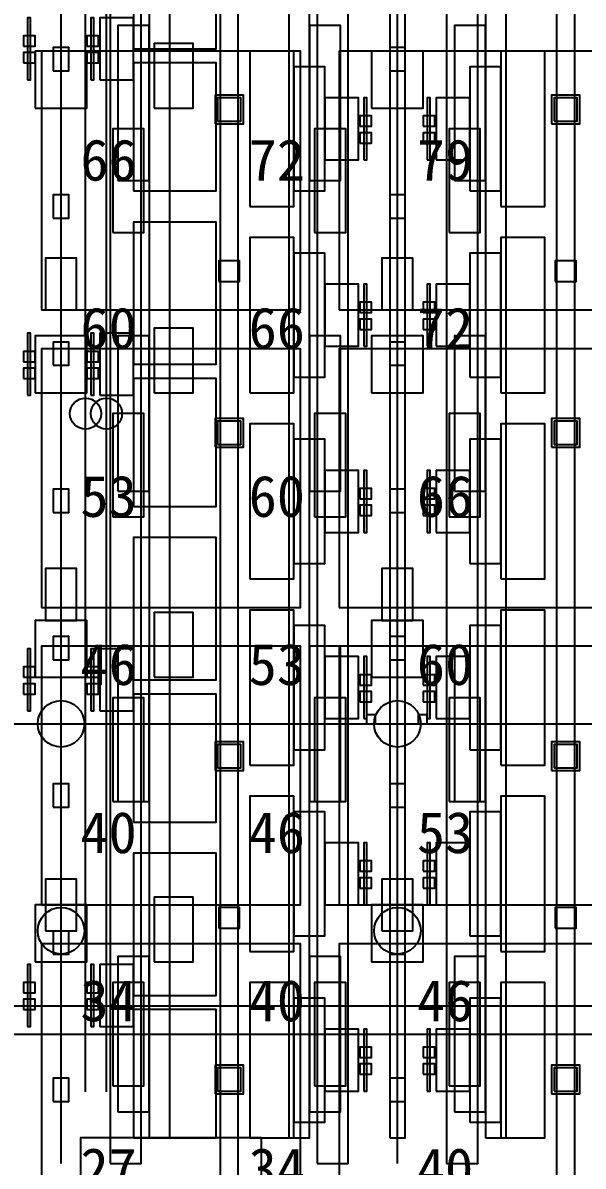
# Model space of a CAD drawing. Header units: metres. Extents: x -1640 to 1560, y -268 to 2338.
# Drawn here: x -165.22 to -143.57, y 889.9 to 934.1 of the extents above; entities that cross this region are included whole.
import ezdxf

# ---------------------------------------------------------------- set-up
doc = ezdxf.new("R2010")
doc.units = ezdxf.units.M
for name, color, linetype in [('1F_CHL', 4, 'Continuous'), ('1F_EHS_GAS_DETECTOR', 6, 'Continuous'), ('1F_PUMP', 2, 'Continuous'), ('1F_SCR', 3, 'Continuous'), ('1F_STRUCT_COLUMN', 8, 'Continuous'), ('2F_CSF_LATERAL_RACK_CONCEPT', 9, 'Continuous'), ('2F_EHS_GAS_DETECTOR', 6, 'Continuous'), ('2F_RFG', 5, 'Continuous'), ('2F_STRUCT_COLUMN', 8, 'Continuous'), ('2F_VMB', 6, 'Continuous'), ('3F_CLEANROOM_OVERHEAD_PIPE_DUCT_CONCEPT', 9, 'Continuous'), ('3F_EHS_EGRESS_DIST_M', 2, 'Continuous'), ('3F_ETCH', 2, 'Continuous'), ('3F_FOUP', 5, 'Continuous'), ('3F_OHT', 9, 'Continuous'), ('3F_OHTV', 1, 'Continuous'), ('3F_PHOTO', 1, 'Continuous'), ('3F_STRUCT_COLUMN', 8, 'Continuous'), ('3F_TBAR', 6, 'Continuous'), ('4F_FFU', 1, 'Continuous'), ('4F_STRUCT_PLENUM_TRUSS_CONCEPT', 9, 'Continuous'), ('5F_CHL', 4, 'Continuous'), ('5F_EHS_GAS_DETECTOR', 6, 'Continuous'), ('5F_PUMP', 2, 'Continuous'), ('5F_SCR', 3, 'Continuous'), ('5F_STRUCT_COLUMN', 8, 'Continuous'), ('6F_CSF_LATERAL_RACK_CONCEPT', 9, 'Continuous'), ('6F_EHS_GAS_DETECTOR', 6, 'Continuous'), ('6F_RFG', 5, 'Continuous'), ('6F_STRUCT_COLUMN', 8, 'Continuous'), ('6F_VMB', 6, 'Continuous'), ('7F_CLEANROOM_OVERHEAD_PIPE_DUCT_CONCEPT', 9, 'Continuous'), ('7F_EHS_EGRESS_DIST_M', 2, 'Continuous'), ('7F_ETCH', 2, 'Continuous'), ('7F_FOUP', 5, 'Continuous'), ('7F_OHT', 9, 'Continuous'), ('7F_OHTV', 1, 'Continuous'), ('7F_PHOTO', 1, 'Continuous'), ('7F_STRUCT_COLUMN', 8, 'Continuous'), ('7F_TBAR', 6, 'Continuous'), ('8F_FFU', 1, 'Continuous'), ('8F_STRUCT_PLENUM_TRUSS_CONCEPT', 9, 'Continuous'), ('EHS_GAS_SUPPLY', 3, 'Continuous'), ('EHS_PROCESS_EXHAUST', 1, 'Continuous'), ('EHS_TREATED_EXHAUST', 30, 'Continuous'), ('RF_RSC', 4, 'Continuous'), ('UTIL_GAS.SPEC_CONCEPT', 3, 'Continuous'), ('UTIL_PCW.R_CONCEPT', 1, 'Continuous'), ('UTIL_PCW.R_RISER', 1, 'Continuous'), ('UTIL_PCW.S_CONCEPT', 6, 'Continuous'), ('UTIL_PCW.S_RISER', 6, 'Continuous'), ('UTIL_UPW.R_CONCEPT', 2, 'Continuous'), ('UTIL_UPW.S_CONCEPT', 1, 'Continuous')]:
    doc.layers.add(name, color=color, linetype=linetype)

msp = doc.modelspace()

# ---------------------------------------------------------------- linework, layer by layer
at = {"layer": '1F_CHL'}
for points in [[(-160.15, 930.8), (-158.65, 930.8), (-158.65, 933.3), (-160.15, 933.3)], [(-160.15, 919.8), (-158.65, 919.8), (-158.65, 922.3), (-160.15, 922.3)], [(-160.15, 908.8), (-158.65, 908.8), (-158.65, 911.3), (-160.15, 911.3)], [(-160.15, 897.8), (-158.65, 897.8), (-158.65, 900.3), (-160.15, 900.3)]]:
    msp.add_lwpolyline(points, close=True, dxfattribs=at)
at = {"layer": '1F_EHS_GAS_DETECTOR'}
for centre in [(-163.75, 899), (-150.75, 899)]:
    msp.add_circle(centre, 0.9, dxfattribs=at)
at = {"layer": '1F_PUMP'}
for points in [[(-161.75, 926), (-160.55, 926), (-160.55, 930), (-161.75, 930)], [(-153.95, 926), (-152.75, 926), (-152.75, 930), (-153.95, 930)], [(-148.75, 926), (-147.55, 926), (-147.55, 930), (-148.75, 930)], [(-161.75, 915), (-160.55, 915), (-160.55, 919), (-161.75, 919)], [(-153.95, 915), (-152.75, 915), (-152.75, 919), (-153.95, 919)], [(-148.75, 915), (-147.55, 915), (-147.55, 919), (-148.75, 919)], [(-161.75, 904), (-160.55, 904), (-160.55, 908), (-161.75, 908)], [(-153.95, 904), (-152.75, 904), (-152.75, 908), (-153.95, 908)], [(-148.75, 904), (-147.55, 904), (-147.55, 908), (-148.75, 908)], [(-161.75, 893), (-160.55, 893), (-160.55, 897), (-161.75, 897)], [(-153.95, 893), (-152.75, 893), (-152.75, 897), (-153.95, 897)], [(-148.75, 893), (-147.55, 893), (-147.55, 897), (-148.75, 897)]]:
    msp.add_lwpolyline(points, close=True, dxfattribs=at)
at = {"layer": '1F_SCR'}
for points in [[(-164.75, 930.8), (-162.75, 930.8), (-162.75, 933), (-164.75, 933)], [(-151.75, 930.8), (-149.75, 930.8), (-149.75, 933), (-151.75, 933)], [(-164.75, 919.8), (-162.75, 919.8), (-162.75, 922), (-164.75, 922)], [(-151.75, 919.8), (-149.75, 919.8), (-149.75, 922), (-151.75, 922)], [(-164.75, 908.8), (-162.75, 908.8), (-162.75, 911), (-164.75, 911)], [(-151.75, 908.8), (-149.75, 908.8), (-149.75, 911), (-151.75, 911)], [(-164.75, 897.8), (-162.75, 897.8), (-162.75, 900), (-164.75, 900)], [(-151.75, 897.8), (-149.75, 897.8), (-149.75, 900), (-151.75, 900)]]:
    msp.add_lwpolyline(points, close=True, dxfattribs=at)
at = {"layer": '1F_STRUCT_COLUMN'}
for points in [[(-157.8, 930.2), (-156.7, 930.2), (-156.7, 931.3), (-157.8, 931.3)], [(-144.8, 930.2), (-143.7, 930.2), (-143.7, 931.3), (-144.8, 931.3)], [(-157.8, 917.7), (-156.7, 917.7), (-156.7, 918.8), (-157.8, 918.8)], [(-144.8, 917.7), (-143.7, 917.7), (-143.7, 918.8), (-144.8, 918.8)], [(-157.8, 905.2), (-156.7, 905.2), (-156.7, 906.3), (-157.8, 906.3)], [(-144.8, 905.2), (-143.7, 905.2), (-143.7, 906.3), (-144.8, 906.3)], [(-157.8, 892.7), (-156.7, 892.7), (-156.7, 893.8), (-157.8, 893.8)], [(-144.8, 892.7), (-143.7, 892.7), (-143.7, 893.8), (-144.8, 893.8)]]:
    msp.add_lwpolyline(points, close=True, dxfattribs=at)
at = {"layer": '2F_CSF_LATERAL_RACK_CONCEPT'}
for points in [[(-160.35, 891), (-159.55, 891), (-159.55, 1041), (-160.35, 1041)], [(-154.95, 891), (-154.15, 891), (-154.15, 1041), (-154.95, 1041)], [(-147.35, 891), (-146.55, 891), (-146.55, 1041), (-147.35, 1041)]]:
    msp.add_lwpolyline(points, close=True, dxfattribs=at)
at = {"layer": '2F_EHS_GAS_DETECTOR'}
for centre in [(-163.75, 907), (-150.75, 907)]:
    msp.add_circle(centre, 0.9, dxfattribs=at)
at = {"layer": '2F_RFG'}
for points in [[(-161.55, 928), (-160.35, 928), (-160.35, 934), (-161.55, 934)], [(-154.15, 928), (-152.95, 928), (-152.95, 934), (-154.15, 934)], [(-148.55, 928), (-147.35, 928), (-147.35, 934), (-148.55, 934)], [(-161.55, 916), (-160.35, 916), (-160.35, 922), (-161.55, 922)], [(-154.15, 916), (-152.95, 916), (-152.95, 922), (-154.15, 922)], [(-148.55, 916), (-147.35, 916), (-147.35, 922), (-148.55, 922)], [(-161.55, 904), (-160.35, 904), (-160.35, 910), (-161.55, 910)], [(-154.15, 904), (-152.95, 904), (-152.95, 910), (-154.15, 910)], [(-148.55, 904), (-147.35, 904), (-147.35, 910), (-148.55, 910)], [(-161.55, 892), (-160.35, 892), (-160.35, 898), (-161.55, 898)], [(-154.15, 892), (-152.95, 892), (-152.95, 898), (-154.15, 898)], [(-148.55, 892), (-147.35, 892), (-147.35, 898), (-148.55, 898)]]:
    msp.add_lwpolyline(points, close=True, dxfattribs=at)
at = {"layer": '2F_STRUCT_COLUMN'}
for points in [[(-157.7, 930.3), (-156.8, 930.3), (-156.8, 931.2), (-157.7, 931.2)], [(-144.7, 930.3), (-143.8, 930.3), (-143.8, 931.2), (-144.7, 931.2)], [(-157.7, 917.8), (-156.8, 917.8), (-156.8, 918.7), (-157.7, 918.7)], [(-144.7, 917.8), (-143.8, 917.8), (-143.8, 918.7), (-144.7, 918.7)], [(-157.7, 905.3), (-156.8, 905.3), (-156.8, 906.2), (-157.7, 906.2)], [(-144.7, 905.3), (-143.8, 905.3), (-143.8, 906.2), (-144.7, 906.2)], [(-157.7, 892.8), (-156.8, 892.8), (-156.8, 893.7), (-157.7, 893.7)], [(-144.7, 892.8), (-143.8, 892.8), (-143.8, 893.7), (-144.7, 893.7)]]:
    msp.add_lwpolyline(points, close=True, dxfattribs=at)
at = {"layer": '2F_VMB'}
for points in [[(-164.35, 923), (-163.15, 923), (-163.15, 925), (-164.35, 925)], [(-151.35, 923), (-150.15, 923), (-150.15, 925), (-151.35, 925)], [(-164.35, 911), (-163.15, 911), (-163.15, 913), (-164.35, 913)], [(-151.35, 911), (-150.15, 911), (-150.15, 913), (-151.35, 913)], [(-164.35, 899), (-163.15, 899), (-163.15, 901), (-164.35, 901)], [(-151.35, 899), (-150.15, 899), (-150.15, 901), (-151.35, 901)]]:
    msp.add_lwpolyline(points, close=True, dxfattribs=at)
at = {"layer": '3F_CLEANROOM_OVERHEAD_PIPE_DUCT_CONCEPT'}
for points in [[(-161.85, 890), (-160.65, 890), (-160.65, 1042), (-161.85, 1042)], [(-153.85, 890), (-152.65, 890), (-152.65, 1042), (-153.85, 1042)], [(-148.85, 890), (-147.65, 890), (-147.65, 1042), (-148.85, 1042)]]:
    msp.add_lwpolyline(points, close=True, dxfattribs=at)
at = {"layer": '3F_ETCH'}
for points in [[(-156.45, 927), (-154.75, 927), (-154.75, 933), (-156.45, 933)], [(-146.75, 927), (-145.05, 927), (-145.05, 933), (-146.75, 933)], [(-154.75, 927.6), (-153.55, 927.6), (-153.55, 932.4), (-154.75, 932.4)], [(-147.95, 927.6), (-146.75, 927.6), (-146.75, 932.4), (-147.95, 932.4)], [(-153.55, 928.8), (-152.25, 928.8), (-152.25, 931.2), (-153.55, 931.2)], [(-149.25, 928.8), (-147.95, 928.8), (-147.95, 931.2), (-149.25, 931.2)], [(-156.45, 919.8), (-154.75, 919.8), (-154.75, 925.8), (-156.45, 925.8)], [(-146.75, 919.8), (-145.05, 919.8), (-145.05, 925.8), (-146.75, 925.8)], [(-154.75, 920.4), (-153.55, 920.4), (-153.55, 925.2), (-154.75, 925.2)], [(-147.95, 920.4), (-146.75, 920.4), (-146.75, 925.2), (-147.95, 925.2)], [(-153.55, 921.6), (-152.25, 921.6), (-152.25, 924), (-153.55, 924)], [(-149.25, 921.6), (-147.95, 921.6), (-147.95, 924), (-149.25, 924)], [(-156.45, 912.6), (-154.75, 912.6), (-154.75, 918.6), (-156.45, 918.6)], [(-146.75, 912.6), (-145.05, 912.6), (-145.05, 918.6), (-146.75, 918.6)], [(-154.75, 913.2), (-153.55, 913.2), (-153.55, 918), (-154.75, 918)], [(-147.95, 913.2), (-146.75, 913.2), (-146.75, 918), (-147.95, 918)], [(-153.55, 914.4), (-152.25, 914.4), (-152.25, 916.8), (-153.55, 916.8)], [(-149.25, 914.4), (-147.95, 914.4), (-147.95, 916.8), (-149.25, 916.8)], [(-156.45, 905.4), (-154.75, 905.4), (-154.75, 911.4), (-156.45, 911.4)], [(-146.75, 905.4), (-145.05, 905.4), (-145.05, 911.4), (-146.75, 911.4)], [(-154.75, 906), (-153.55, 906), (-153.55, 910.8), (-154.75, 910.8)], [(-147.95, 906), (-146.75, 906), (-146.75, 910.8), (-147.95, 910.8)], [(-153.55, 907.2), (-152.25, 907.2), (-152.25, 909.6), (-153.55, 909.6)], [(-149.25, 907.2), (-147.95, 907.2), (-147.95, 909.6), (-149.25, 909.6)], [(-156.45, 898.2), (-154.75, 898.2), (-154.75, 904.2), (-156.45, 904.2)], [(-146.75, 898.2), (-145.05, 898.2), (-145.05, 904.2), (-146.75, 904.2)], [(-154.75, 898.8), (-153.55, 898.8), (-153.55, 903.6), (-154.75, 903.6)], [(-147.95, 898.8), (-146.75, 898.8), (-146.75, 903.6), (-147.95, 903.6)], [(-153.55, 900), (-152.25, 900), (-152.25, 902.4), (-153.55, 902.4)], [(-149.25, 900), (-147.95, 900), (-147.95, 902.4), (-149.25, 902.4)], [(-156.45, 891), (-154.75, 891), (-154.75, 897), (-156.45, 897)], [(-146.75, 891), (-145.05, 891), (-145.05, 897), (-146.75, 897)], [(-154.75, 891.6), (-153.55, 891.6), (-153.55, 896.4), (-154.75, 896.4)], [(-147.95, 891.6), (-146.75, 891.6), (-146.75, 896.4), (-147.95, 896.4)], [(-153.55, 892.8), (-152.25, 892.8), (-152.25, 895.2), (-153.55, 895.2)], [(-149.25, 892.8), (-147.95, 892.8), (-147.95, 895.2), (-149.25, 895.2)]]:
    msp.add_lwpolyline(points, close=True, dxfattribs=at)
at = {"layer": '3F_FOUP'}
for points in [[(-165.2, 933.2), (-164.75, 933.2), (-164.75, 933.6), (-165.2, 933.6)], [(-162.75, 933.2), (-162.3, 933.2), (-162.3, 933.6), (-162.75, 933.6)], [(-165.2, 932.55), (-164.75, 932.55), (-164.75, 932.95), (-165.2, 932.95)], [(-162.75, 932.55), (-162.3, 932.55), (-162.3, 932.95), (-162.75, 932.95)], [(-152.2, 930.1), (-151.75, 930.1), (-151.75, 930.5), (-152.2, 930.5)], [(-149.75, 930.1), (-149.3, 930.1), (-149.3, 930.5), (-149.75, 930.5)], [(-152.2, 929.45), (-151.75, 929.45), (-151.75, 929.85), (-152.2, 929.85)], [(-149.75, 929.45), (-149.3, 929.45), (-149.3, 929.85), (-149.75, 929.85)], [(-152.2, 922.9), (-151.75, 922.9), (-151.75, 923.3), (-152.2, 923.3)], [(-149.75, 922.9), (-149.3, 922.9), (-149.3, 923.3), (-149.75, 923.3)], [(-152.2, 922.25), (-151.75, 922.25), (-151.75, 922.65), (-152.2, 922.65)], [(-149.75, 922.25), (-149.3, 922.25), (-149.3, 922.65), (-149.75, 922.65)], [(-165.2, 921), (-164.75, 921), (-164.75, 921.4), (-165.2, 921.4)], [(-162.75, 921), (-162.3, 921), (-162.3, 921.4), (-162.75, 921.4)], [(-165.2, 920.35), (-164.75, 920.35), (-164.75, 920.75), (-165.2, 920.75)], [(-162.75, 920.35), (-162.3, 920.35), (-162.3, 920.75), (-162.75, 920.75)], [(-152.2, 915.7), (-151.75, 915.7), (-151.75, 916.1), (-152.2, 916.1)], [(-149.75, 915.7), (-149.3, 915.7), (-149.3, 916.1), (-149.75, 916.1)], [(-152.2, 915.05), (-151.75, 915.05), (-151.75, 915.45), (-152.2, 915.45)], [(-149.75, 915.05), (-149.3, 915.05), (-149.3, 915.45), (-149.75, 915.45)], [(-165.2, 908.8), (-164.75, 908.8), (-164.75, 909.2), (-165.2, 909.2)], [(-162.75, 908.8), (-162.3, 908.8), (-162.3, 909.2), (-162.75, 909.2)], [(-152.2, 908.5), (-151.75, 908.5), (-151.75, 908.9), (-152.2, 908.9)], [(-149.75, 908.5), (-149.3, 908.5), (-149.3, 908.9), (-149.75, 908.9)], [(-165.2, 908.15), (-164.75, 908.15), (-164.75, 908.55), (-165.2, 908.55)], [(-162.75, 908.15), (-162.3, 908.15), (-162.3, 908.55), (-162.75, 908.55)], [(-152.2, 907.85), (-151.75, 907.85), (-151.75, 908.25), (-152.2, 908.25)], [(-149.75, 907.85), (-149.3, 907.85), (-149.3, 908.25), (-149.75, 908.25)], [(-152.2, 901.3), (-151.75, 901.3), (-151.75, 901.7), (-152.2, 901.7)], [(-149.75, 901.3), (-149.3, 901.3), (-149.3, 901.7), (-149.75, 901.7)], [(-152.2, 900.65), (-151.75, 900.65), (-151.75, 901.05), (-152.2, 901.05)], [(-149.75, 900.65), (-149.3, 900.65), (-149.3, 901.05), (-149.75, 901.05)], [(-165.2, 896.6), (-164.75, 896.6), (-164.75, 897), (-165.2, 897)], [(-162.75, 896.6), (-162.3, 896.6), (-162.3, 897), (-162.75, 897)], [(-165.2, 895.95), (-164.75, 895.95), (-164.75, 896.35), (-165.2, 896.35)], [(-162.75, 895.95), (-162.3, 895.95), (-162.3, 896.35), (-162.75, 896.35)], [(-152.2, 894.1), (-151.75, 894.1), (-151.75, 894.5), (-152.2, 894.5)], [(-149.75, 894.1), (-149.3, 894.1), (-149.3, 894.5), (-149.75, 894.5)], [(-152.2, 893.45), (-151.75, 893.45), (-151.75, 893.85), (-152.2, 893.85)], [(-149.75, 893.45), (-149.3, 893.45), (-149.3, 893.85), (-149.75, 893.85)]]:
    msp.add_lwpolyline(points, close=True, dxfattribs=at)
at = {"layer": '3F_OHT'}
for p, q in [((-163.75, 890), (-163.75, 962)), ((-150.75, 890), (-150.75, 962))]:
    msp.add_line(p, q, dxfattribs=at)
at = {"layer": '3F_OHTV'}
for points in [[(-164.05, 932.25), (-163.45, 932.25), (-163.45, 933.15), (-164.05, 933.15)], [(-151.05, 932.25), (-150.45, 932.25), (-150.45, 933.15), (-151.05, 933.15)], [(-164.05, 926.55), (-163.45, 926.55), (-163.45, 927.45), (-164.05, 927.45)], [(-151.05, 926.55), (-150.45, 926.55), (-150.45, 927.45), (-151.05, 927.45)], [(-164.05, 920.86), (-163.45, 920.86), (-163.45, 921.76), (-164.05, 921.76)], [(-151.05, 920.86), (-150.45, 920.86), (-150.45, 921.76), (-151.05, 921.76)], [(-164.05, 915.17), (-163.45, 915.17), (-163.45, 916.07), (-164.05, 916.07)], [(-151.05, 915.17), (-150.45, 915.17), (-150.45, 916.07), (-151.05, 916.07)], [(-164.05, 909.48), (-163.45, 909.48), (-163.45, 910.38), (-164.05, 910.38)], [(-151.05, 909.48), (-150.45, 909.48), (-150.45, 910.38), (-151.05, 910.38)], [(-164.05, 903.78), (-163.45, 903.78), (-163.45, 904.68), (-164.05, 904.68)], [(-151.05, 903.78), (-150.45, 903.78), (-150.45, 904.68), (-151.05, 904.68)], [(-164.05, 898.09), (-163.45, 898.09), (-163.45, 898.99), (-164.05, 898.99)], [(-151.05, 898.09), (-150.45, 898.09), (-150.45, 898.99), (-151.05, 898.99)], [(-164.05, 892.4), (-163.45, 892.4), (-163.45, 893.3), (-164.05, 893.3)], [(-151.05, 892.4), (-150.45, 892.4), (-150.45, 893.3), (-151.05, 893.3)]]:
    msp.add_lwpolyline(points, close=True, dxfattribs=at)
at = {"layer": '3F_PHOTO'}
for points in [[(-160.95, 933.1), (-157.75, 933.1), (-157.75, 938.6), (-160.95, 938.6)], [(-162.25, 931.9), (-160.95, 931.9), (-160.95, 934.3), (-162.25, 934.3)], [(-160.95, 927.6), (-157.75, 927.6), (-157.75, 932.55), (-160.95, 932.55)], [(-160.95, 920.9), (-157.75, 920.9), (-157.75, 926.4), (-160.95, 926.4)], [(-162.25, 919.7), (-160.95, 919.7), (-160.95, 922.1), (-162.25, 922.1)], [(-160.95, 915.4), (-157.75, 915.4), (-157.75, 920.35), (-160.95, 920.35)], [(-160.95, 908.7), (-157.75, 908.7), (-157.75, 914.2), (-160.95, 914.2)], [(-162.25, 907.5), (-160.95, 907.5), (-160.95, 909.9), (-162.25, 909.9)], [(-160.95, 903.2), (-157.75, 903.2), (-157.75, 908.15), (-160.95, 908.15)], [(-160.95, 896.5), (-157.75, 896.5), (-157.75, 902), (-160.95, 902)], [(-162.25, 895.3), (-160.95, 895.3), (-160.95, 897.7), (-162.25, 897.7)], [(-160.95, 891), (-157.75, 891), (-157.75, 895.95), (-160.95, 895.95)]]:
    msp.add_lwpolyline(points, close=True, dxfattribs=at)
at = {"layer": '3F_STRUCT_COLUMN'}
for points in [[(-157.65, 924.1), (-156.85, 924.1), (-156.85, 924.9), (-157.65, 924.9)], [(-144.65, 924.1), (-143.85, 924.1), (-143.85, 924.9), (-144.65, 924.9)], [(-157.65, 899.1), (-156.85, 899.1), (-156.85, 899.9), (-157.65, 899.9)], [(-144.65, 899.1), (-143.85, 899.1), (-143.85, 899.9), (-144.65, 899.9)]]:
    msp.add_lwpolyline(points, close=True, dxfattribs=at)
at = {"layer": '3F_TBAR'}
for points in [[(-165.05, 931.9), (-164.93, 931.9), (-164.93, 934.3), (-165.05, 934.3)], [(-162.6, 931.9), (-162.48, 931.9), (-162.48, 934.3), (-162.6, 934.3)], [(-152.05, 928.8), (-151.93, 928.8), (-151.93, 931.2), (-152.05, 931.2)], [(-149.6, 928.8), (-149.48, 928.8), (-149.48, 931.2), (-149.6, 931.2)], [(-152.05, 921.6), (-151.93, 921.6), (-151.93, 924), (-152.05, 924)], [(-149.6, 921.6), (-149.48, 921.6), (-149.48, 924), (-149.6, 924)], [(-165.05, 919.7), (-164.93, 919.7), (-164.93, 922.1), (-165.05, 922.1)], [(-162.6, 919.7), (-162.48, 919.7), (-162.48, 922.1), (-162.6, 922.1)], [(-152.05, 914.4), (-151.93, 914.4), (-151.93, 916.8), (-152.05, 916.8)], [(-149.6, 914.4), (-149.48, 914.4), (-149.48, 916.8), (-149.6, 916.8)], [(-165.05, 907.5), (-164.93, 907.5), (-164.93, 909.9), (-165.05, 909.9)], [(-162.6, 907.5), (-162.48, 907.5), (-162.48, 909.9), (-162.6, 909.9)], [(-152.05, 907.2), (-151.93, 907.2), (-151.93, 909.6), (-152.05, 909.6)], [(-149.6, 907.2), (-149.48, 907.2), (-149.48, 909.6), (-149.6, 909.6)], [(-152.05, 900), (-151.93, 900), (-151.93, 902.4), (-152.05, 902.4)], [(-149.6, 900), (-149.48, 900), (-149.48, 902.4), (-149.6, 902.4)], [(-165.05, 895.3), (-164.93, 895.3), (-164.93, 897.7), (-165.05, 897.7)], [(-162.6, 895.3), (-162.48, 895.3), (-162.48, 897.7), (-162.6, 897.7)], [(-152.05, 892.8), (-151.93, 892.8), (-151.93, 895.2), (-152.05, 895.2)], [(-149.6, 892.8), (-149.48, 892.8), (-149.48, 895.2), (-149.6, 895.2)]]:
    msp.add_lwpolyline(points, close=True, dxfattribs=at)
at = {"layer": '4F_FFU'}
for points in [[(-164.5, 923), (-154.5, 923), (-154.5, 933), (-164.5, 933)], [(-153, 923), (-143, 923), (-143, 933), (-153, 933)], [(-164.5, 911.5), (-154.5, 911.5), (-154.5, 921.5), (-164.5, 921.5)], [(-153, 911.5), (-143, 911.5), (-143, 921.5), (-153, 921.5)], [(-164.5, 900), (-154.5, 900), (-154.5, 910), (-164.5, 910)], [(-153, 900), (-143, 900), (-143, 910), (-153, 910)], [(-164.5, 888.5), (-154.5, 888.5), (-154.5, 898.5), (-164.5, 898.5)], [(-153, 888.5), (-143, 888.5), (-143, 898.5), (-153, 898.5)]]:
    msp.add_lwpolyline(points, close=True, dxfattribs=at)
at = {"layer": '4F_STRUCT_PLENUM_TRUSS_CONCEPT'}
for points in [[(-157.6, 887), (-156.9, 887), (-156.9, 1045), (-157.6, 1045)], [(-144.6, 887), (-143.9, 887), (-143.9, 1045), (-144.6, 1045)]]:
    msp.add_lwpolyline(points, close=True, dxfattribs=at)
at = {"layer": '5F_CHL'}
for points in [[(-160.15, 930.8), (-158.65, 930.8), (-158.65, 933.3), (-160.15, 933.3)], [(-160.15, 919.8), (-158.65, 919.8), (-158.65, 922.3), (-160.15, 922.3)], [(-160.15, 908.8), (-158.65, 908.8), (-158.65, 911.3), (-160.15, 911.3)], [(-160.15, 897.8), (-158.65, 897.8), (-158.65, 900.3), (-160.15, 900.3)]]:
    msp.add_lwpolyline(points, close=True, dxfattribs=at)
at = {"layer": '5F_EHS_GAS_DETECTOR'}
for centre in [(-163.75, 899), (-150.75, 899)]:
    msp.add_circle(centre, 0.9, dxfattribs=at)
at = {"layer": '5F_PUMP'}
for points in [[(-161.75, 926), (-160.55, 926), (-160.55, 930), (-161.75, 930)], [(-153.95, 926), (-152.75, 926), (-152.75, 930), (-153.95, 930)], [(-148.75, 926), (-147.55, 926), (-147.55, 930), (-148.75, 930)], [(-161.75, 915), (-160.55, 915), (-160.55, 919), (-161.75, 919)], [(-153.95, 915), (-152.75, 915), (-152.75, 919), (-153.95, 919)], [(-148.75, 915), (-147.55, 915), (-147.55, 919), (-148.75, 919)], [(-161.75, 904), (-160.55, 904), (-160.55, 908), (-161.75, 908)], [(-153.95, 904), (-152.75, 904), (-152.75, 908), (-153.95, 908)], [(-148.75, 904), (-147.55, 904), (-147.55, 908), (-148.75, 908)], [(-161.75, 893), (-160.55, 893), (-160.55, 897), (-161.75, 897)], [(-153.95, 893), (-152.75, 893), (-152.75, 897), (-153.95, 897)], [(-148.75, 893), (-147.55, 893), (-147.55, 897), (-148.75, 897)]]:
    msp.add_lwpolyline(points, close=True, dxfattribs=at)
at = {"layer": '5F_SCR'}
for points in [[(-164.75, 930.8), (-162.75, 930.8), (-162.75, 933), (-164.75, 933)], [(-151.75, 930.8), (-149.75, 930.8), (-149.75, 933), (-151.75, 933)], [(-164.75, 919.8), (-162.75, 919.8), (-162.75, 922), (-164.75, 922)], [(-151.75, 919.8), (-149.75, 919.8), (-149.75, 922), (-151.75, 922)], [(-164.75, 908.8), (-162.75, 908.8), (-162.75, 911), (-164.75, 911)], [(-151.75, 908.8), (-149.75, 908.8), (-149.75, 911), (-151.75, 911)], [(-164.75, 897.8), (-162.75, 897.8), (-162.75, 900), (-164.75, 900)], [(-151.75, 897.8), (-149.75, 897.8), (-149.75, 900), (-151.75, 900)]]:
    msp.add_lwpolyline(points, close=True, dxfattribs=at)
at = {"layer": '5F_STRUCT_COLUMN'}
for points in [[(-157.8, 930.2), (-156.7, 930.2), (-156.7, 931.3), (-157.8, 931.3)], [(-144.8, 930.2), (-143.7, 930.2), (-143.7, 931.3), (-144.8, 931.3)], [(-157.8, 917.7), (-156.7, 917.7), (-156.7, 918.8), (-157.8, 918.8)], [(-144.8, 917.7), (-143.7, 917.7), (-143.7, 918.8), (-144.8, 918.8)], [(-157.8, 905.2), (-156.7, 905.2), (-156.7, 906.3), (-157.8, 906.3)], [(-144.8, 905.2), (-143.7, 905.2), (-143.7, 906.3), (-144.8, 906.3)], [(-157.8, 892.7), (-156.7, 892.7), (-156.7, 893.8), (-157.8, 893.8)], [(-144.8, 892.7), (-143.7, 892.7), (-143.7, 893.8), (-144.8, 893.8)]]:
    msp.add_lwpolyline(points, close=True, dxfattribs=at)
at = {"layer": '6F_CSF_LATERAL_RACK_CONCEPT'}
for points in [[(-160.35, 891), (-159.55, 891), (-159.55, 1041), (-160.35, 1041)], [(-154.95, 891), (-154.15, 891), (-154.15, 1041), (-154.95, 1041)], [(-147.35, 891), (-146.55, 891), (-146.55, 1041), (-147.35, 1041)]]:
    msp.add_lwpolyline(points, close=True, dxfattribs=at)
at = {"layer": '6F_EHS_GAS_DETECTOR'}
for centre in [(-163.75, 907), (-150.75, 907)]:
    msp.add_circle(centre, 0.9, dxfattribs=at)
at = {"layer": '6F_RFG'}
for points in [[(-161.55, 928), (-160.35, 928), (-160.35, 934), (-161.55, 934)], [(-154.15, 928), (-152.95, 928), (-152.95, 934), (-154.15, 934)], [(-148.55, 928), (-147.35, 928), (-147.35, 934), (-148.55, 934)], [(-161.55, 916), (-160.35, 916), (-160.35, 922), (-161.55, 922)], [(-154.15, 916), (-152.95, 916), (-152.95, 922), (-154.15, 922)], [(-148.55, 916), (-147.35, 916), (-147.35, 922), (-148.55, 922)], [(-161.55, 904), (-160.35, 904), (-160.35, 910), (-161.55, 910)], [(-154.15, 904), (-152.95, 904), (-152.95, 910), (-154.15, 910)], [(-148.55, 904), (-147.35, 904), (-147.35, 910), (-148.55, 910)], [(-161.55, 892), (-160.35, 892), (-160.35, 898), (-161.55, 898)], [(-154.15, 892), (-152.95, 892), (-152.95, 898), (-154.15, 898)], [(-148.55, 892), (-147.35, 892), (-147.35, 898), (-148.55, 898)]]:
    msp.add_lwpolyline(points, close=True, dxfattribs=at)
at = {"layer": '6F_STRUCT_COLUMN'}
for points in [[(-157.7, 930.3), (-156.8, 930.3), (-156.8, 931.2), (-157.7, 931.2)], [(-144.7, 930.3), (-143.8, 930.3), (-143.8, 931.2), (-144.7, 931.2)], [(-157.7, 917.8), (-156.8, 917.8), (-156.8, 918.7), (-157.7, 918.7)], [(-144.7, 917.8), (-143.8, 917.8), (-143.8, 918.7), (-144.7, 918.7)], [(-157.7, 905.3), (-156.8, 905.3), (-156.8, 906.2), (-157.7, 906.2)], [(-144.7, 905.3), (-143.8, 905.3), (-143.8, 906.2), (-144.7, 906.2)], [(-157.7, 892.8), (-156.8, 892.8), (-156.8, 893.7), (-157.7, 893.7)], [(-144.7, 892.8), (-143.8, 892.8), (-143.8, 893.7), (-144.7, 893.7)]]:
    msp.add_lwpolyline(points, close=True, dxfattribs=at)
at = {"layer": '6F_VMB'}
for points in [[(-164.35, 923), (-163.15, 923), (-163.15, 925), (-164.35, 925)], [(-151.35, 923), (-150.15, 923), (-150.15, 925), (-151.35, 925)], [(-164.35, 911), (-163.15, 911), (-163.15, 913), (-164.35, 913)], [(-151.35, 911), (-150.15, 911), (-150.15, 913), (-151.35, 913)], [(-164.35, 899), (-163.15, 899), (-163.15, 901), (-164.35, 901)], [(-151.35, 899), (-150.15, 899), (-150.15, 901), (-151.35, 901)]]:
    msp.add_lwpolyline(points, close=True, dxfattribs=at)
at = {"layer": '7F_CLEANROOM_OVERHEAD_PIPE_DUCT_CONCEPT'}
for points in [[(-161.85, 890), (-160.65, 890), (-160.65, 1042), (-161.85, 1042)], [(-153.85, 890), (-152.65, 890), (-152.65, 1042), (-153.85, 1042)], [(-148.85, 890), (-147.65, 890), (-147.65, 1042), (-148.85, 1042)]]:
    msp.add_lwpolyline(points, close=True, dxfattribs=at)
at = {"layer": '7F_ETCH'}
for points in [[(-156.45, 927), (-154.75, 927), (-154.75, 933), (-156.45, 933)], [(-146.75, 927), (-145.05, 927), (-145.05, 933), (-146.75, 933)], [(-154.75, 927.6), (-153.55, 927.6), (-153.55, 932.4), (-154.75, 932.4)], [(-147.95, 927.6), (-146.75, 927.6), (-146.75, 932.4), (-147.95, 932.4)], [(-153.55, 928.8), (-152.25, 928.8), (-152.25, 931.2), (-153.55, 931.2)], [(-149.25, 928.8), (-147.95, 928.8), (-147.95, 931.2), (-149.25, 931.2)], [(-156.45, 919.8), (-154.75, 919.8), (-154.75, 925.8), (-156.45, 925.8)], [(-146.75, 919.8), (-145.05, 919.8), (-145.05, 925.8), (-146.75, 925.8)], [(-154.75, 920.4), (-153.55, 920.4), (-153.55, 925.2), (-154.75, 925.2)], [(-147.95, 920.4), (-146.75, 920.4), (-146.75, 925.2), (-147.95, 925.2)], [(-153.55, 921.6), (-152.25, 921.6), (-152.25, 924), (-153.55, 924)], [(-149.25, 921.6), (-147.95, 921.6), (-147.95, 924), (-149.25, 924)], [(-156.45, 912.6), (-154.75, 912.6), (-154.75, 918.6), (-156.45, 918.6)], [(-146.75, 912.6), (-145.05, 912.6), (-145.05, 918.6), (-146.75, 918.6)], [(-154.75, 913.2), (-153.55, 913.2), (-153.55, 918), (-154.75, 918)], [(-147.95, 913.2), (-146.75, 913.2), (-146.75, 918), (-147.95, 918)], [(-153.55, 914.4), (-152.25, 914.4), (-152.25, 916.8), (-153.55, 916.8)], [(-149.25, 914.4), (-147.95, 914.4), (-147.95, 916.8), (-149.25, 916.8)], [(-156.45, 905.4), (-154.75, 905.4), (-154.75, 911.4), (-156.45, 911.4)], [(-146.75, 905.4), (-145.05, 905.4), (-145.05, 911.4), (-146.75, 911.4)], [(-154.75, 906), (-153.55, 906), (-153.55, 910.8), (-154.75, 910.8)], [(-147.95, 906), (-146.75, 906), (-146.75, 910.8), (-147.95, 910.8)], [(-153.55, 907.2), (-152.25, 907.2), (-152.25, 909.6), (-153.55, 909.6)], [(-149.25, 907.2), (-147.95, 907.2), (-147.95, 909.6), (-149.25, 909.6)], [(-156.45, 898.2), (-154.75, 898.2), (-154.75, 904.2), (-156.45, 904.2)], [(-146.75, 898.2), (-145.05, 898.2), (-145.05, 904.2), (-146.75, 904.2)], [(-154.75, 898.8), (-153.55, 898.8), (-153.55, 903.6), (-154.75, 903.6)], [(-147.95, 898.8), (-146.75, 898.8), (-146.75, 903.6), (-147.95, 903.6)], [(-153.55, 900), (-152.25, 900), (-152.25, 902.4), (-153.55, 902.4)], [(-149.25, 900), (-147.95, 900), (-147.95, 902.4), (-149.25, 902.4)], [(-156.45, 891), (-154.75, 891), (-154.75, 897), (-156.45, 897)], [(-146.75, 891), (-145.05, 891), (-145.05, 897), (-146.75, 897)], [(-154.75, 891.6), (-153.55, 891.6), (-153.55, 896.4), (-154.75, 896.4)], [(-147.95, 891.6), (-146.75, 891.6), (-146.75, 896.4), (-147.95, 896.4)], [(-153.55, 892.8), (-152.25, 892.8), (-152.25, 895.2), (-153.55, 895.2)], [(-149.25, 892.8), (-147.95, 892.8), (-147.95, 895.2), (-149.25, 895.2)]]:
    msp.add_lwpolyline(points, close=True, dxfattribs=at)
at = {"layer": '7F_FOUP'}
for points in [[(-165.2, 933.2), (-164.75, 933.2), (-164.75, 933.6), (-165.2, 933.6)], [(-162.75, 933.2), (-162.3, 933.2), (-162.3, 933.6), (-162.75, 933.6)], [(-165.2, 932.55), (-164.75, 932.55), (-164.75, 932.95), (-165.2, 932.95)], [(-162.75, 932.55), (-162.3, 932.55), (-162.3, 932.95), (-162.75, 932.95)], [(-152.2, 930.1), (-151.75, 930.1), (-151.75, 930.5), (-152.2, 930.5)], [(-149.75, 930.1), (-149.3, 930.1), (-149.3, 930.5), (-149.75, 930.5)], [(-152.2, 929.45), (-151.75, 929.45), (-151.75, 929.85), (-152.2, 929.85)], [(-149.75, 929.45), (-149.3, 929.45), (-149.3, 929.85), (-149.75, 929.85)], [(-152.2, 922.9), (-151.75, 922.9), (-151.75, 923.3), (-152.2, 923.3)], [(-149.75, 922.9), (-149.3, 922.9), (-149.3, 923.3), (-149.75, 923.3)], [(-152.2, 922.25), (-151.75, 922.25), (-151.75, 922.65), (-152.2, 922.65)], [(-149.75, 922.25), (-149.3, 922.25), (-149.3, 922.65), (-149.75, 922.65)], [(-165.2, 921), (-164.75, 921), (-164.75, 921.4), (-165.2, 921.4)], [(-162.75, 921), (-162.3, 921), (-162.3, 921.4), (-162.75, 921.4)], [(-165.2, 920.35), (-164.75, 920.35), (-164.75, 920.75), (-165.2, 920.75)], [(-162.75, 920.35), (-162.3, 920.35), (-162.3, 920.75), (-162.75, 920.75)], [(-152.2, 915.7), (-151.75, 915.7), (-151.75, 916.1), (-152.2, 916.1)], [(-149.75, 915.7), (-149.3, 915.7), (-149.3, 916.1), (-149.75, 916.1)], [(-152.2, 915.05), (-151.75, 915.05), (-151.75, 915.45), (-152.2, 915.45)], [(-149.75, 915.05), (-149.3, 915.05), (-149.3, 915.45), (-149.75, 915.45)], [(-165.2, 908.8), (-164.75, 908.8), (-164.75, 909.2), (-165.2, 909.2)], [(-162.75, 908.8), (-162.3, 908.8), (-162.3, 909.2), (-162.75, 909.2)], [(-152.2, 908.5), (-151.75, 908.5), (-151.75, 908.9), (-152.2, 908.9)], [(-149.75, 908.5), (-149.3, 908.5), (-149.3, 908.9), (-149.75, 908.9)], [(-165.2, 908.15), (-164.75, 908.15), (-164.75, 908.55), (-165.2, 908.55)], [(-162.75, 908.15), (-162.3, 908.15), (-162.3, 908.55), (-162.75, 908.55)], [(-152.2, 907.85), (-151.75, 907.85), (-151.75, 908.25), (-152.2, 908.25)], [(-149.75, 907.85), (-149.3, 907.85), (-149.3, 908.25), (-149.75, 908.25)], [(-152.2, 901.3), (-151.75, 901.3), (-151.75, 901.7), (-152.2, 901.7)], [(-149.75, 901.3), (-149.3, 901.3), (-149.3, 901.7), (-149.75, 901.7)], [(-152.2, 900.65), (-151.75, 900.65), (-151.75, 901.05), (-152.2, 901.05)], [(-149.75, 900.65), (-149.3, 900.65), (-149.3, 901.05), (-149.75, 901.05)], [(-165.2, 896.6), (-164.75, 896.6), (-164.75, 897), (-165.2, 897)], [(-162.75, 896.6), (-162.3, 896.6), (-162.3, 897), (-162.75, 897)], [(-165.2, 895.95), (-164.75, 895.95), (-164.75, 896.35), (-165.2, 896.35)], [(-162.75, 895.95), (-162.3, 895.95), (-162.3, 896.35), (-162.75, 896.35)], [(-152.2, 894.1), (-151.75, 894.1), (-151.75, 894.5), (-152.2, 894.5)], [(-149.75, 894.1), (-149.3, 894.1), (-149.3, 894.5), (-149.75, 894.5)], [(-152.2, 893.45), (-151.75, 893.45), (-151.75, 893.85), (-152.2, 893.85)], [(-149.75, 893.45), (-149.3, 893.45), (-149.3, 893.85), (-149.75, 893.85)]]:
    msp.add_lwpolyline(points, close=True, dxfattribs=at)
at = {"layer": '7F_OHT'}
for p, q in [((-163.75, 890), (-163.75, 962)), ((-150.75, 890), (-150.75, 962))]:
    msp.add_line(p, q, dxfattribs=at)
at = {"layer": '7F_OHTV'}
for points in [[(-164.05, 932.25), (-163.45, 932.25), (-163.45, 933.15), (-164.05, 933.15)], [(-151.05, 932.25), (-150.45, 932.25), (-150.45, 933.15), (-151.05, 933.15)], [(-164.05, 926.55), (-163.45, 926.55), (-163.45, 927.45), (-164.05, 927.45)], [(-151.05, 926.55), (-150.45, 926.55), (-150.45, 927.45), (-151.05, 927.45)], [(-164.05, 920.86), (-163.45, 920.86), (-163.45, 921.76), (-164.05, 921.76)], [(-151.05, 920.86), (-150.45, 920.86), (-150.45, 921.76), (-151.05, 921.76)], [(-164.05, 915.17), (-163.45, 915.17), (-163.45, 916.07), (-164.05, 916.07)], [(-151.05, 915.17), (-150.45, 915.17), (-150.45, 916.07), (-151.05, 916.07)], [(-164.05, 909.48), (-163.45, 909.48), (-163.45, 910.38), (-164.05, 910.38)], [(-151.05, 909.48), (-150.45, 909.48), (-150.45, 910.38), (-151.05, 910.38)], [(-164.05, 903.78), (-163.45, 903.78), (-163.45, 904.68), (-164.05, 904.68)], [(-151.05, 903.78), (-150.45, 903.78), (-150.45, 904.68), (-151.05, 904.68)], [(-164.05, 898.09), (-163.45, 898.09), (-163.45, 898.99), (-164.05, 898.99)], [(-151.05, 898.09), (-150.45, 898.09), (-150.45, 898.99), (-151.05, 898.99)], [(-164.05, 892.4), (-163.45, 892.4), (-163.45, 893.3), (-164.05, 893.3)], [(-151.05, 892.4), (-150.45, 892.4), (-150.45, 893.3), (-151.05, 893.3)]]:
    msp.add_lwpolyline(points, close=True, dxfattribs=at)
at = {"layer": '7F_PHOTO'}
for points in [[(-160.95, 933.1), (-157.75, 933.1), (-157.75, 938.6), (-160.95, 938.6)], [(-162.25, 931.9), (-160.95, 931.9), (-160.95, 934.3), (-162.25, 934.3)], [(-160.95, 927.6), (-157.75, 927.6), (-157.75, 932.55), (-160.95, 932.55)], [(-160.95, 920.9), (-157.75, 920.9), (-157.75, 926.4), (-160.95, 926.4)], [(-162.25, 919.7), (-160.95, 919.7), (-160.95, 922.1), (-162.25, 922.1)], [(-160.95, 915.4), (-157.75, 915.4), (-157.75, 920.35), (-160.95, 920.35)], [(-160.95, 908.7), (-157.75, 908.7), (-157.75, 914.2), (-160.95, 914.2)], [(-162.25, 907.5), (-160.95, 907.5), (-160.95, 909.9), (-162.25, 909.9)], [(-160.95, 903.2), (-157.75, 903.2), (-157.75, 908.15), (-160.95, 908.15)], [(-160.95, 896.5), (-157.75, 896.5), (-157.75, 902), (-160.95, 902)], [(-162.25, 895.3), (-160.95, 895.3), (-160.95, 897.7), (-162.25, 897.7)], [(-160.95, 891), (-157.75, 891), (-157.75, 895.95), (-160.95, 895.95)]]:
    msp.add_lwpolyline(points, close=True, dxfattribs=at)
at = {"layer": '7F_STRUCT_COLUMN'}
for points in [[(-157.65, 924.1), (-156.85, 924.1), (-156.85, 924.9), (-157.65, 924.9)], [(-144.65, 924.1), (-143.85, 924.1), (-143.85, 924.9), (-144.65, 924.9)], [(-157.65, 899.1), (-156.85, 899.1), (-156.85, 899.9), (-157.65, 899.9)], [(-144.65, 899.1), (-143.85, 899.1), (-143.85, 899.9), (-144.65, 899.9)]]:
    msp.add_lwpolyline(points, close=True, dxfattribs=at)
at = {"layer": '7F_TBAR'}
for points in [[(-165.05, 931.9), (-164.93, 931.9), (-164.93, 934.3), (-165.05, 934.3)], [(-162.6, 931.9), (-162.48, 931.9), (-162.48, 934.3), (-162.6, 934.3)], [(-152.05, 928.8), (-151.93, 928.8), (-151.93, 931.2), (-152.05, 931.2)], [(-149.6, 928.8), (-149.48, 928.8), (-149.48, 931.2), (-149.6, 931.2)], [(-152.05, 921.6), (-151.93, 921.6), (-151.93, 924), (-152.05, 924)], [(-149.6, 921.6), (-149.48, 921.6), (-149.48, 924), (-149.6, 924)], [(-165.05, 919.7), (-164.93, 919.7), (-164.93, 922.1), (-165.05, 922.1)], [(-162.6, 919.7), (-162.48, 919.7), (-162.48, 922.1), (-162.6, 922.1)], [(-152.05, 914.4), (-151.93, 914.4), (-151.93, 916.8), (-152.05, 916.8)], [(-149.6, 914.4), (-149.48, 914.4), (-149.48, 916.8), (-149.6, 916.8)], [(-165.05, 907.5), (-164.93, 907.5), (-164.93, 909.9), (-165.05, 909.9)], [(-162.6, 907.5), (-162.48, 907.5), (-162.48, 909.9), (-162.6, 909.9)], [(-152.05, 907.2), (-151.93, 907.2), (-151.93, 909.6), (-152.05, 909.6)], [(-149.6, 907.2), (-149.48, 907.2), (-149.48, 909.6), (-149.6, 909.6)], [(-152.05, 900), (-151.93, 900), (-151.93, 902.4), (-152.05, 902.4)], [(-149.6, 900), (-149.48, 900), (-149.48, 902.4), (-149.6, 902.4)], [(-165.05, 895.3), (-164.93, 895.3), (-164.93, 897.7), (-165.05, 897.7)], [(-162.6, 895.3), (-162.48, 895.3), (-162.48, 897.7), (-162.6, 897.7)], [(-152.05, 892.8), (-151.93, 892.8), (-151.93, 895.2), (-152.05, 895.2)], [(-149.6, 892.8), (-149.48, 892.8), (-149.48, 895.2), (-149.6, 895.2)]]:
    msp.add_lwpolyline(points, close=True, dxfattribs=at)
at = {"layer": '8F_FFU'}
for points in [[(-164.5, 923), (-154.5, 923), (-154.5, 933), (-164.5, 933)], [(-153, 923), (-143, 923), (-143, 933), (-153, 933)], [(-164.5, 911.5), (-154.5, 911.5), (-154.5, 921.5), (-164.5, 921.5)], [(-153, 911.5), (-143, 911.5), (-143, 921.5), (-153, 921.5)], [(-164.5, 900), (-154.5, 900), (-154.5, 910), (-164.5, 910)], [(-153, 900), (-143, 900), (-143, 910), (-153, 910)], [(-164.5, 888.5), (-154.5, 888.5), (-154.5, 898.5), (-164.5, 898.5)], [(-153, 888.5), (-143, 888.5), (-143, 898.5), (-153, 898.5)]]:
    msp.add_lwpolyline(points, close=True, dxfattribs=at)
at = {"layer": '8F_STRUCT_PLENUM_TRUSS_CONCEPT'}
for points in [[(-157.6, 887), (-156.9, 887), (-156.9, 1045), (-157.6, 1045)], [(-144.6, 887), (-143.9, 887), (-143.9, 1045), (-144.6, 1045)]]:
    msp.add_lwpolyline(points, close=True, dxfattribs=at)
at = {"layer": 'EHS_GAS_SUPPLY'}
msp.add_lwpolyline([(-149.95, 907), (-149.6, 907), (-149.6, 907.35), (-149.95, 907.35)], close=True, dxfattribs=at)
msp.add_lwpolyline([(-149.95, 907), (-149.6, 907), (-149.6, 907.35), (-149.95, 907.35)], close=True, dxfattribs=at)
at = {"layer": 'EHS_PROCESS_EXHAUST'}
msp.add_lwpolyline([(-151.95, 907), (-151.6, 907), (-151.6, 907.35), (-151.95, 907.35)], close=True, dxfattribs=at)
msp.add_lwpolyline([(-151.95, 907), (-151.6, 907), (-151.6, 907.35), (-151.95, 907.35)], close=True, dxfattribs=at)
at = {"layer": 'EHS_TREATED_EXHAUST'}
msp.add_lwpolyline([(-151.05, 891), (-150.45, 891), (-150.45, 1053), (-151.05, 1053)], close=True, dxfattribs=at)
msp.add_lwpolyline([(-151.05, 891), (-150.45, 891), (-150.45, 1053), (-151.05, 1053)], close=True, dxfattribs=at)
at = {"layer": 'RF_RSC'}
msp.add_lwpolyline([(-163, 886), (-156, 886), (-156, 891), (-163, 891)], close=True, dxfattribs=at)
at = {"layer": 'UTIL_GAS.SPEC_CONCEPT'}
msp.add_line((-275.3, 907), (286.3, 907), dxfattribs=at)
msp.add_line((-275.3, 907), (286.3, 907), dxfattribs=at)
at = {"layer": 'UTIL_PCW.R_CONCEPT'}
msp.add_line((-161.995, 892.77), (-161.995, 1039.22), dxfattribs=at)
msp.add_line((-161.995, 892.77), (-161.995, 1039.22), dxfattribs=at)
at = {"layer": 'UTIL_PCW.R_RISER'}
msp.add_circle((-161.995, 918.995), 0.6, dxfattribs=at)
msp.add_circle((-161.995, 918.995), 0.6, dxfattribs=at)
at = {"layer": 'UTIL_PCW.S_CONCEPT'}
msp.add_line((-162.805, 892.77), (-162.805, 1039.22), dxfattribs=at)
msp.add_line((-162.805, 892.77), (-162.805, 1039.22), dxfattribs=at)
at = {"layer": 'UTIL_PCW.S_RISER'}
msp.add_circle((-162.805, 918.995), 0.6, dxfattribs=at)
msp.add_circle((-162.805, 918.995), 0.6, dxfattribs=at)
at = {"layer": 'UTIL_UPW.R_CONCEPT'}
msp.add_line((-277.3, 896.1), (286.3, 896.1), dxfattribs=at)
msp.add_line((-277.3, 896.1), (286.3, 896.1), dxfattribs=at)
at = {"layer": 'UTIL_UPW.S_CONCEPT'}
msp.add_line((-277.3, 895), (286.3, 895), dxfattribs=at)
msp.add_line((-277.3, 895), (286.3, 895), dxfattribs=at)

# ---------------------------------------------------------------- texts
at = {"layer": '3F_EHS_EGRESS_DIST_M'}
for s, p in [('66', (-163, 928)), ('72', (-156.5, 928)), ('79', (-150, 928)), ('60', (-163, 921.5)), ('66', (-156.5, 921.5)), ('72', (-150, 921.5)), ('53', (-163, 915)), ('60', (-156.5, 915)), ('66', (-150, 915)), ('46', (-163, 908.5)), ('53', (-156.5, 908.5)), ('60', (-150, 908.5)), ('40', (-163, 902)), ('46', (-156.5, 902)), ('53', (-150, 902)), ('34', (-163, 895.5)), ('40', (-156.5, 895.5)), ('46', (-150, 895.5)), ('27', (-163, 889)), ('34', (-156.5, 889)), ('40', (-150, 889))]:
    msp.add_text(s, height=1.6, dxfattribs=at).set_placement(p)
at = {"layer": '7F_EHS_EGRESS_DIST_M'}
for s, p in [('66', (-163, 928)), ('72', (-156.5, 928)), ('79', (-150, 928)), ('60', (-163, 921.5)), ('66', (-156.5, 921.5)), ('72', (-150, 921.5)), ('53', (-163, 915)), ('60', (-156.5, 915)), ('66', (-150, 915)), ('46', (-163, 908.5)), ('53', (-156.5, 908.5)), ('60', (-150, 908.5)), ('40', (-163, 902)), ('46', (-156.5, 902)), ('53', (-150, 902)), ('34', (-163, 895.5)), ('40', (-156.5, 895.5)), ('46', (-150, 895.5)), ('27', (-163, 889)), ('34', (-156.5, 889)), ('40', (-150, 889))]:
    msp.add_text(s, height=1.6, dxfattribs=at).set_placement(p)

doc.saveas('drawing.dxf')
